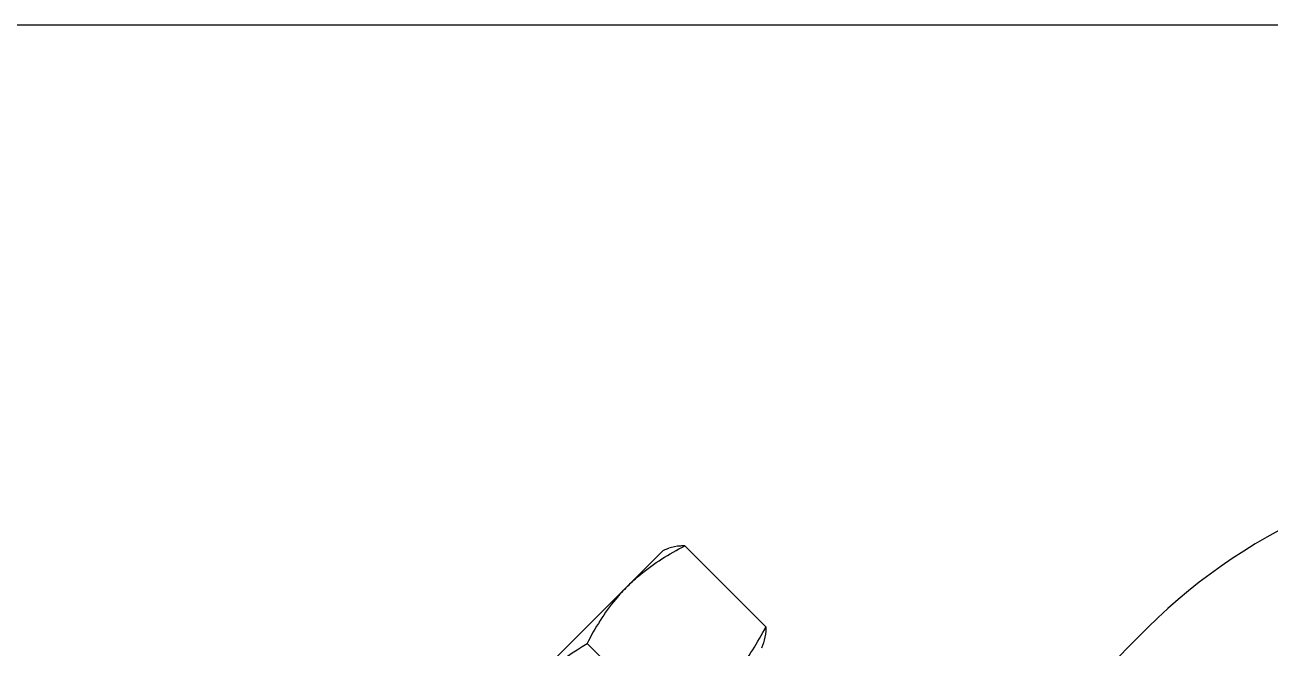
# Model space of a CAD drawing. Extents: x 4995099 to 5303443, y 4627657 to 4889583.
# Drawn here: x 5072492 to 5073181, y 4740983 to 4741329 of the extents above; entities that cross this region are included whole.
import ezdxf

# ---------------------------------------------------------------- set-up
doc = ezdxf.new("R2010")
doc.units = 0
doc.header["$LTSCALE"] = 1000
doc.header["$MEASUREMENT"] = 0
doc.layers.get('0').update_dxf_attribs({"color": 4, "linetype": 'CONTINUOUS'})
doc.layers.add('BZ', color=2, linetype='CONTINUOUS')

msp = doc.modelspace()

# ---------------------------------------------------------------- linework, layer by layer
for p, q in [((5072844.94, 4741037.67), (5072847.9, 4741038.75)), ((5072856.75, 4741040.09), (5072901.57, 4740995.27)), ((5072714.84, 4740907.57), (5072844.94, 4741037.67)), ((5073112.93, 4740994.86), (5073018.43, 4740900.36)), ((5072802.61, 4740985.96), (5072847.44, 4740941.14)), ((5072900.23, 4740986.42), (5072899.15, 4740983.46))]:
    msp.add_line(p, q)
msp.add_arc((5073329.77, 4740778.02), 306.66, 90.00863, 135.00001)
for points, knots in [([(5072824.99, 4741017.72), (5072827.27, 4741020), (5072836.88, 4741028.75), (5072848.06, 4741035.65), (5072856.75, 4741040.09)], [0, 0, 0, 0, 0.248254, 1, 1, 1, 1]), ([(5072856.75, 4741040.09), (5072855.93, 4741040.08), (5072852.92, 4741039.96), (5072849.89, 4741039.47), (5072847.82, 4741038.72)], [0, 0, 0, 0, 0.270862, 1, 1, 1, 1]), ([(5072824.99, 4741017.72), (5072822.71, 4741015.44), (5072813.96, 4741005.82), (5072807.05, 4740994.65), (5072802.61, 4740985.96)], [0, 0, 0, 0, 0.248254, 1, 1, 1, 1]), ([(5072879.2, 4740963.51), (5072881.48, 4740965.79), (5072890.22, 4740975.41), (5072897.13, 4740986.58), (5072901.57, 4740995.27)], [0, 0, 0, 0, 0.248254, 1, 1, 1, 1]), ([(5072901.57, 4740995.27), (5072901.56, 4740994.45), (5072901.44, 4740991.44), (5072900.95, 4740988.41), (5072900.2, 4740986.35)], [0, 0, 0, 0, 0.270862, 1, 1, 1, 1])]:
    msp.add_open_spline(points, degree=3, knots=knots)
msp.add_open_spline([(5072761.84, 4740954.57), (5072773.97, 4740966.7), (5072787.96, 4740977.03), (5072802.61, 4740985.96)], degree=3)
at = {"layer": 'BZ'}
msp.add_line((5056246.1, 4741328.57), (5075116.1, 4741328.57), dxfattribs=at)

doc.saveas('drawing.dxf')
